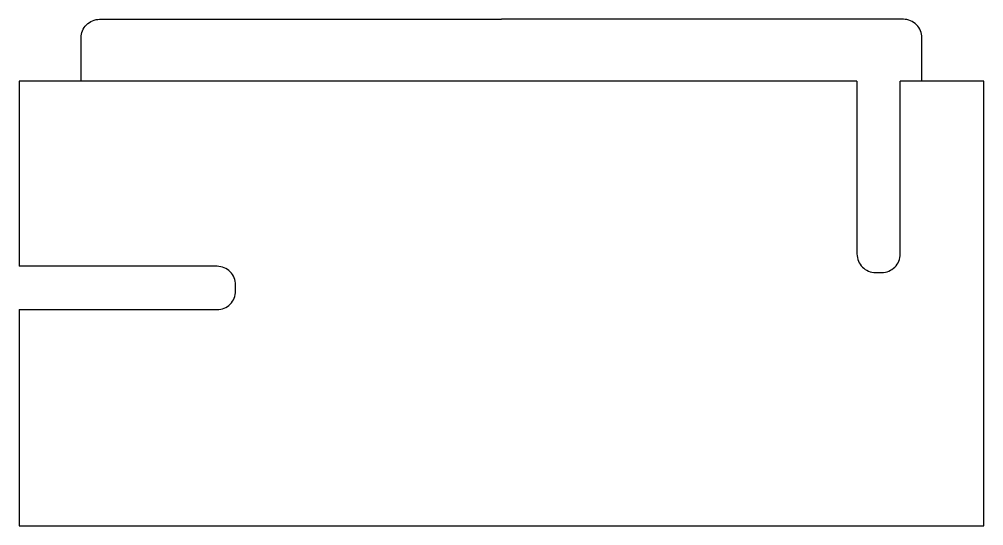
# Model space of a CAD drawing. Header units: millimetres. Extents: x 0 to 78, y 0 to 41.
import ezdxf

# ---------------------------------------------------------------- set-up
doc = ezdxf.new("R2010")
doc.units = ezdxf.units.MM
doc.layers.add('CONDUCTOR', color=7, linetype='Continuous')
doc.layers.add('THIET BI DIEN', color=5, linetype='Continuous')

# ---------------------------------------------------------------- blocks, each defined once
blk = doc.blocks.new('ZCT40S')
at = {"layer": 'CONDUCTOR', "color": 8, "ltscale": 100}
for points in [[(-34, 36), (-34, 36), (-34, 39.5, -0.414214), (-32.5, 41), (0, 41)], [(34, 36), (34, 36), (34, 39.5, 0.414214), (32.5, 41), (0, 41)]]:
    blk.add_lwpolyline(points, format="xyb", dxfattribs=at)
at = {"layer": 'THIET BI DIEN', "ltscale": 15}
for points in [[(-39, 17.5), (-39, 0), (39, 0), (39, 36), (32.25, 36)], [(28.75, 36), (-39, 36), (-39, 21)]]:
    blk.add_lwpolyline(points, dxfattribs=at)
for points in [[(28.75, 36), (28.75, 22, 0.414214), (30.25, 20.5), (30.75, 20.5, 0.414214), (32.25, 22), (32.25, 36)], [(-39, 17.5), (-23, 17.5, 0.414214), (-21.5, 19), (-21.5, 19.5, 0.414214), (-23, 21), (-39, 21)]]:
    blk.add_lwpolyline(points, format="xyb", dxfattribs=at)

msp = doc.modelspace()

# ---------------------------------------------------------------- block references
msp.add_blockref('ZCT40S', (39, 0))

doc.saveas('drawing.dxf')
